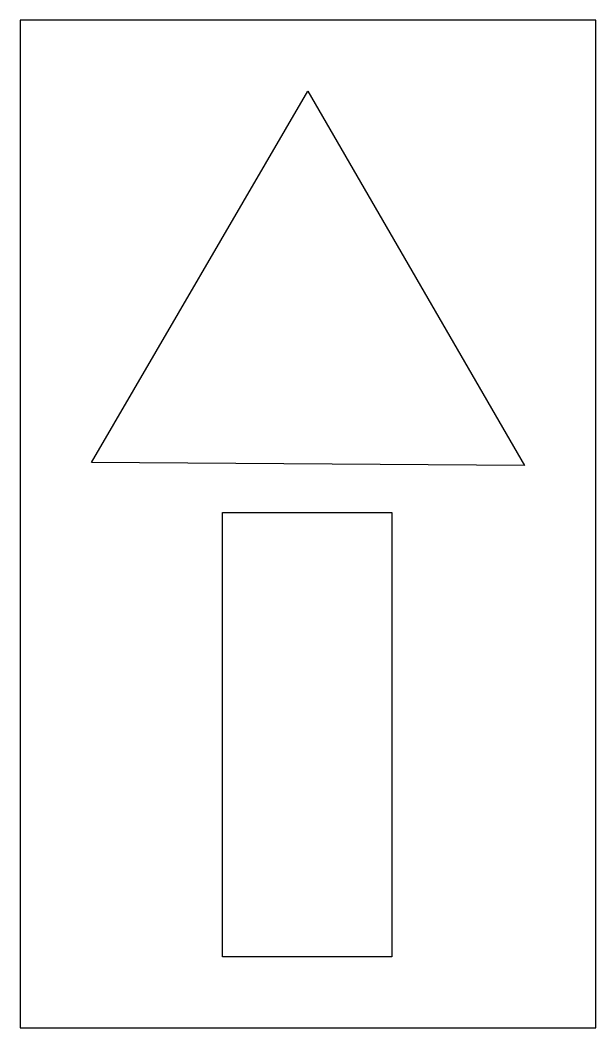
# Model space of a CAD drawing. Header units: inches. Extents: x 0 to 32, y 0 to 56.
import ezdxf

# ---------------------------------------------------------------- set-up
doc = ezdxf.new("R2010")
doc.units = ezdxf.units.IN
doc.header["$MEASUREMENT"] = 0
doc.layers.add('CUT', color=1, linetype='Continuous')

msp = doc.modelspace()

# ---------------------------------------------------------------- linework, layer by layer
at = {"layer": 'CUT'}
for points in [[(0, 0), (32, 0), (32, 56), (0, 56)], [(3.963, 31.413), (15.983, 52.051), (28.037, 31.243)], [(11.252, 28.631), (20.666, 28.631), (20.666, 3.949), (11.252, 3.949)]]:
    msp.add_lwpolyline(points, close=True, dxfattribs=at)

doc.saveas('drawing.dxf')
